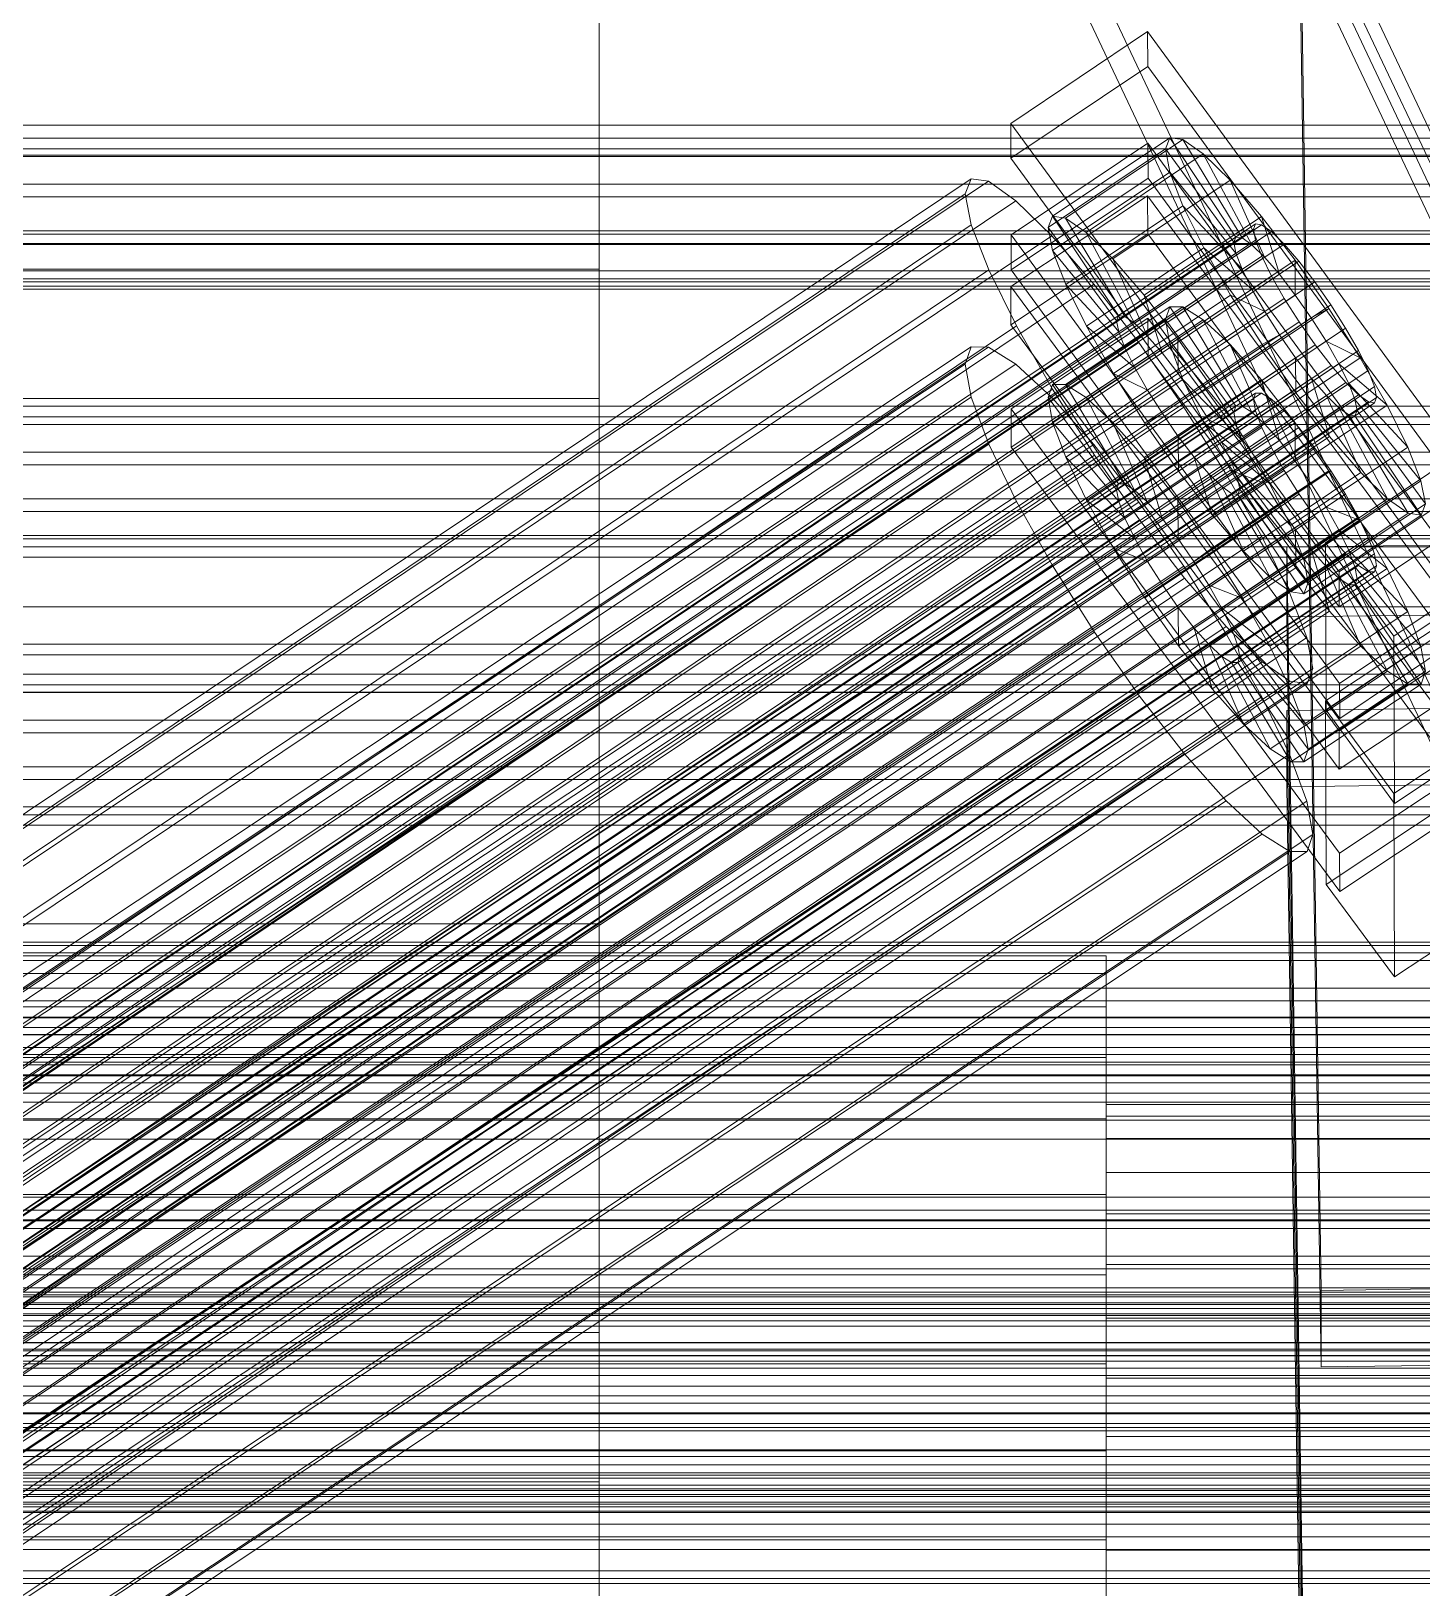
# Model space of a CAD drawing. Header units: millimetres. Extents: x -1970 to 59977, y -50268 to 6837.
# Drawn here: x 252.4 to 369, y -32820.1 to -32689.6 of the extents above; entities that cross this region are included whole.
import ezdxf

# ---------------------------------------------------------------- set-up
doc = ezdxf.new("R2010")
doc.units = ezdxf.units.MM
for name, color, linetype, lineweight in [('frontal_C01', 7, 'Continuous', 0), ('frontal_C02', 7, 'Continuous', 0), ('frontal_C03', 7, 'Continuous', 0), ('frontal_C03-dry', 7, 'Continuous', 0), ('frontal_tolva', 7, 'Continuous', 0)]:
    doc.layers.add(name, color=color, linetype=linetype, lineweight=lineweight)

msp = doc.modelspace()

# ---------------------------------------------------------------- linework, layer by layer
at = {"layer": 'frontal_C01'}
for p, q in [((360.514, -32795.145), (357.646, -32603.197)), ((360.514, -32801.548), (357.646, -32609.601)), ((334.501, -32711.024), (345.969, -32703.412)), ((345.969, -32703.412), (345.981, -32706.614)), ((345.969, -32703.412), (373.501, -32740.651)), ((345.981, -32706.614), (334.513, -32714.226)), ((373.513, -32743.853), (345.981, -32706.614)), ((334.513, -32714.226), (334.501, -32711.024)), ((362.033, -32748.263), (334.501, -32711.024)), ((338.005, -32719.235), (347.835, -32712.711)), ((339.088, -32719.24), (348.918, -32712.716)), ((347.835, -32712.711), (347.47, -32713.783)), ((348.918, -32712.716), (347.835, -32712.711)), ((347.835, -32712.711), (353.378, -32721.033)), ((350.645, -32713.799), (348.918, -32712.716)), ((348.918, -32712.716), (353.892, -32721.036)), ((334.539, -32721.27), (346.008, -32713.658)), ((337.64, -32720.307), (347.47, -32713.783)), ((340.816, -32720.323), (350.645, -32713.799)), ((346.008, -32713.658), (346.02, -32716.86)), ((346.008, -32713.658), (373.539, -32750.897)), ((347.47, -32713.783), (353.205, -32721.541)), ((347.47, -32713.783), (347.847, -32715.86)), ((352.899, -32715.885), (350.645, -32713.799)), ((350.645, -32713.799), (354.71, -32721.548)), ((334.513, -32714.226), (362.045, -32751.465)), ((146.872, -32838.415), (331.181, -32716.083)), ((148.32, -32838.422), (332.629, -32716.091)), ((331.181, -32716.083), (330.692, -32717.517)), ((332.629, -32716.091), (331.181, -32716.083)), ((334.938, -32717.538), (332.629, -32716.091)), ((338.017, -32722.384), (347.847, -32715.86)), ((343.069, -32722.409), (352.899, -32715.885)), ((347.847, -32715.86), (353.384, -32722.525)), ((347.847, -32715.86), (348.941, -32718.799)), ((355.525, -32718.832), (352.899, -32715.885)), ((352.899, -32715.885), (355.777, -32722.537)), ((146.383, -32839.848), (330.692, -32717.517)), ((150.629, -32839.869), (334.938, -32717.538)), ((330.692, -32717.517), (331.197, -32720.293)), ((346.02, -32716.86), (334.551, -32724.471)), ((337.95, -32720.327), (334.938, -32717.538)), ((373.551, -32754.099), (346.02, -32716.86)), ((337.64, -32720.307), (338.005, -32719.235)), ((343.549, -32727.557), (338.005, -32719.235)), ((338.005, -32719.235), (339.088, -32719.24)), ((344.062, -32727.56), (339.088, -32719.24)), ((339.088, -32719.24), (340.816, -32720.323)), ((339.111, -32725.324), (348.941, -32718.799)), ((345.695, -32725.357), (355.525, -32718.832)), ((348.941, -32718.799), (353.902, -32723.917)), ((348.941, -32718.799), (350.678, -32722.402)), ((358.345, -32722.44), (355.525, -32718.832)), ((355.525, -32718.832), (357.021, -32723.933)), ((141.045, -32862.358), (354.844, -32720.454)), ((141.218, -32861.85), (355.017, -32719.946)), ((141.731, -32861.853), (355.53, -32719.948)), ((142.549, -32862.366), (356.348, -32720.461)), ((146.887, -32842.624), (331.197, -32720.293)), ((153.641, -32842.658), (337.95, -32720.327)), ((331.197, -32720.293), (332.659, -32724.223)), ((343.376, -32728.065), (337.64, -32720.307)), ((338.017, -32722.384), (337.64, -32720.307)), ((341.461, -32724.267), (337.95, -32720.327)), ((344.88, -32728.073), (340.816, -32720.323)), ((340.816, -32720.323), (343.069, -32722.409)), ((355.017, -32719.946), (354.844, -32720.454)), ((354.844, -32720.454), (355.022, -32721.437)), ((355.53, -32719.948), (355.017, -32719.946)), ((356.348, -32720.461), (355.53, -32719.948)), ((357.415, -32721.449), (356.348, -32720.461)), ((141.224, -32863.342), (355.022, -32721.437)), ((143.617, -32863.354), (357.415, -32721.449)), ((334.551, -32724.471), (334.539, -32721.27)), ((362.071, -32758.509), (334.539, -32721.27)), ((353.205, -32721.541), (343.376, -32728.065)), ((353.378, -32721.033), (343.549, -32727.557)), ((353.892, -32721.036), (344.062, -32727.56)), ((354.71, -32721.548), (344.88, -32728.073)), ((353.205, -32721.541), (353.378, -32721.033)), ((353.384, -32722.525), (353.205, -32721.541)), ((353.378, -32721.033), (353.892, -32721.036)), ((353.892, -32721.036), (354.71, -32721.548)), ((354.71, -32721.548), (355.777, -32722.537)), ((355.022, -32721.437), (355.541, -32722.83)), ((358.659, -32722.845), (357.415, -32721.449)), ((141.742, -32864.734), (355.541, -32722.83)), ((144.861, -32864.75), (358.659, -32722.845)), ((343.554, -32729.049), (338.017, -32722.384)), ((339.111, -32725.324), (338.017, -32722.384)), ((340.848, -32728.926), (350.678, -32722.402)), ((345.947, -32729.061), (343.069, -32722.409)), ((343.069, -32722.409), (345.695, -32725.357)), ((353.384, -32722.525), (343.554, -32729.049)), ((355.777, -32722.537), (345.947, -32729.061)), ((358.345, -32722.44), (348.515, -32728.964)), ((350.678, -32722.402), (354.725, -32725.624)), ((350.678, -32722.402), (352.938, -32726.421)), ((353.902, -32723.917), (353.384, -32722.525)), ((355.541, -32722.83), (356.363, -32724.536)), ((355.777, -32722.537), (357.021, -32723.933)), ((358.357, -32725.642), (358.345, -32722.44)), ((361.166, -32726.462), (358.345, -32722.44)), ((359.995, -32724.554), (358.659, -32722.845)), ((148.35, -32846.554), (332.659, -32724.223)), ((157.152, -32846.598), (341.461, -32724.267)), ((332.659, -32724.223), (334.981, -32729.039)), ((334.551, -32724.471), (362.083, -32761.71)), ((345.231, -32729.09), (341.461, -32724.267)), ((353.902, -32723.917), (344.073, -32730.442)), ((357.021, -32723.933), (347.191, -32730.457)), ((354.725, -32725.624), (353.902, -32723.917)), ((357.021, -32723.933), (358.357, -32725.642)), ((142.565, -32866.441), (356.363, -32724.536)), ((359.995, -32724.554), (146.196, -32866.459)), ((344.073, -32730.442), (339.111, -32725.324)), ((340.848, -32728.926), (339.111, -32725.324)), ((354.725, -32725.624), (344.895, -32732.148)), ((347.191, -32730.457), (345.695, -32725.357)), ((345.695, -32725.357), (348.515, -32728.964)), ((348.527, -32732.166), (358.357, -32725.642)), ((355.796, -32727.528), (354.725, -32725.624)), ((356.363, -32724.536), (357.434, -32726.44)), ((358.357, -32725.642), (359.693, -32727.547)), ((361.332, -32726.46), (359.995, -32724.554)), ((143.635, -32868.345), (357.434, -32726.44)), ((147.533, -32868.364), (361.332, -32726.46)), ((343.108, -32732.946), (352.938, -32726.421)), ((351.336, -32732.987), (361.166, -32726.462)), ((352.938, -32726.421), (355.796, -32727.528)), ((352.938, -32726.421), (355.569, -32730.584)), ((357.434, -32726.44), (358.68, -32728.412)), ((361.166, -32726.462), (359.693, -32727.547)), ((363.797, -32730.625), (361.166, -32726.462)), ((362.578, -32728.432), (361.332, -32726.46)), ((343.549, -32727.557), (343.376, -32728.065)), ((343.376, -32728.065), (343.554, -32729.049)), ((344.062, -32727.56), (343.549, -32727.557)), ((344.88, -32728.073), (344.062, -32727.56)), ((345.947, -32729.061), (344.88, -32728.073)), ((355.796, -32727.528), (345.966, -32734.052)), ((359.693, -32727.547), (349.863, -32734.071)), ((357.042, -32729.5), (355.796, -32727.528)), ((359.693, -32727.547), (360.939, -32729.519)), ((144.881, -32870.317), (358.68, -32728.412)), ((148.779, -32870.336), (362.578, -32728.432)), ((150.672, -32851.37), (334.981, -32729.039)), ((345.231, -32729.09), (160.922, -32851.421)), ((334.981, -32729.039), (338.003, -32734.412)), ((344.895, -32732.148), (340.848, -32728.926)), ((343.108, -32732.946), (340.848, -32728.926)), ((343.554, -32729.049), (344.073, -32730.442)), ((349.002, -32734.467), (345.231, -32729.09)), ((347.191, -32730.457), (345.947, -32729.061)), ((357.042, -32729.5), (347.212, -32736.024)), ((348.515, -32728.964), (348.527, -32732.166)), ((348.515, -32728.964), (351.336, -32732.987)), ((360.939, -32729.519), (351.109, -32736.043)), ((355.569, -32730.584), (357.042, -32729.5)), ((358.378, -32731.405), (357.042, -32729.5)), ((358.68, -32728.412), (360.017, -32730.317)), ((363.797, -32730.625), (360.939, -32729.519)), ((360.939, -32729.519), (362.01, -32731.423)), ((363.648, -32730.336), (362.578, -32728.432)), ((146.218, -32872.222), (360.017, -32730.317)), ((149.85, -32872.24), (363.648, -32730.336)), ((344.073, -32730.442), (344.895, -32732.148)), ((345.739, -32737.109), (355.569, -32730.584)), ((348.527, -32732.166), (347.191, -32730.457)), ((353.967, -32737.15), (363.797, -32730.625)), ((355.569, -32730.584), (358.39, -32734.607)), ((360.017, -32730.317), (361.352, -32732.026)), ((364.471, -32732.042), (363.648, -32730.336)), ((366.057, -32734.645), (363.797, -32730.625)), ((147.554, -32873.931), (361.352, -32732.026)), ((150.672, -32873.946), (364.471, -32732.042)), ((344.895, -32732.148), (345.966, -32734.052)), ((349.863, -32734.071), (348.527, -32732.166)), ((358.378, -32731.405), (348.548, -32737.929)), ((362.01, -32731.423), (352.18, -32737.947)), ((358.39, -32734.607), (358.378, -32731.405)), ((359.714, -32733.114), (358.378, -32731.405)), ((361.352, -32732.026), (362.596, -32733.423)), ((366.057, -32734.645), (362.01, -32731.423)), ((362.01, -32731.423), (362.833, -32733.129)), ((364.989, -32733.434), (364.471, -32732.042)), ((148.798, -32875.327), (362.596, -32733.423)), ((151.191, -32875.339), (364.989, -32733.434)), ((345.966, -32734.052), (343.108, -32732.946)), ((345.739, -32737.109), (343.108, -32732.946)), ((349.863, -32734.071), (351.336, -32732.987)), ((359.714, -32733.114), (349.884, -32739.638)), ((351.336, -32732.987), (353.967, -32737.15)), ((362.833, -32733.129), (353.003, -32739.654)), ((361.21, -32738.214), (359.714, -32733.114)), ((360.958, -32734.51), (359.714, -32733.114)), ((362.596, -32733.423), (363.664, -32734.411)), ((367.794, -32738.247), (362.833, -32733.129)), ((362.833, -32733.129), (363.351, -32734.522)), ((365.168, -32734.418), (364.989, -32733.434)), ((149.865, -32876.315), (363.664, -32734.411)), ((151.369, -32876.323), (365.168, -32734.418)), ((153.694, -32856.744), (338.003, -32734.412)), ((164.693, -32856.799), (349.002, -32734.467)), ((338.003, -32734.412), (341.52, -32739.978)), ((345.966, -32734.052), (347.212, -32736.024)), ((348.56, -32741.131), (358.39, -32734.607)), ((352.519, -32740.032), (349.002, -32734.467)), ((351.109, -32736.043), (349.863, -32734.071)), ((360.958, -32734.51), (351.128, -32741.034)), ((363.351, -32734.522), (353.521, -32741.046)), ((356.228, -32741.169), (366.057, -32734.645)), ((358.39, -32734.607), (361.21, -32738.214)), ((363.836, -32741.162), (360.958, -32734.51)), ((362.025, -32735.498), (360.958, -32734.51)), ((368.888, -32741.187), (363.351, -32734.522)), ((363.351, -32734.522), (363.53, -32735.506)), ((363.664, -32734.411), (364.482, -32734.924)), ((364.995, -32734.926), (365.168, -32734.418)), ((367.794, -32738.247), (366.057, -32734.645)), ((150.683, -32876.828), (364.482, -32734.924)), ((151.196, -32876.831), (364.995, -32734.926)), ((347.212, -32736.024), (345.739, -32737.109)), ((347.212, -32736.024), (348.548, -32737.929)), ((352.18, -32737.947), (351.109, -32736.043)), ((351.109, -32736.043), (353.967, -32737.15)), ((362.025, -32735.498), (352.196, -32742.022)), ((362.843, -32736.011), (353.014, -32742.535)), ((363.357, -32736.013), (353.527, -32742.538)), ((363.53, -32735.506), (353.7, -32742.03)), ((366.09, -32743.248), (362.025, -32735.498)), ((362.843, -32736.011), (362.025, -32735.498)), ((367.817, -32744.331), (362.843, -32736.011)), ((363.357, -32736.013), (362.843, -32736.011)), ((363.53, -32735.506), (363.357, -32736.013)), ((368.9, -32744.336), (363.357, -32736.013)), ((369.265, -32743.264), (363.53, -32735.506)), ((364.482, -32734.924), (364.995, -32734.926)), ((348.56, -32741.131), (345.739, -32737.109)), ((353.967, -32737.15), (356.228, -32741.169)), ((348.548, -32737.929), (348.56, -32741.131)), ((348.548, -32737.929), (349.884, -32739.638)), ((351.38, -32744.739), (361.21, -32738.214)), ((353.003, -32739.654), (352.18, -32737.947)), ((352.18, -32737.947), (356.228, -32741.169)), ((357.964, -32744.772), (367.794, -32738.247)), ((360.882, -32745.751), (372.35, -32738.139)), ((361.21, -32738.214), (363.836, -32741.162)), ((368.888, -32741.187), (367.794, -32738.247)), ((157.211, -32862.309), (341.52, -32739.978)), ((168.21, -32862.364), (352.519, -32740.032)), ((341.52, -32739.978), (345.291, -32745.355)), ((349.884, -32739.638), (351.38, -32744.739)), ((349.884, -32739.638), (351.128, -32741.034)), ((355.541, -32745.406), (352.519, -32740.032)), ((353.521, -32741.046), (353.003, -32739.654)), ((353.003, -32739.654), (357.964, -32744.772)), ((351.38, -32744.739), (348.56, -32741.131)), ((351.128, -32741.034), (354.006, -32747.686)), ((351.128, -32741.034), (352.196, -32742.022)), ((353.7, -32742.03), (353.521, -32741.046)), ((353.521, -32741.046), (359.058, -32747.711)), ((354.006, -32747.686), (363.836, -32741.162)), ((356.228, -32741.169), (357.964, -32744.772)), ((359.058, -32747.711), (368.888, -32741.187)), ((373.501, -32740.651), (362.033, -32748.263)), ((363.836, -32741.162), (366.09, -32743.248)), ((369.265, -32743.264), (368.888, -32741.187)), ((352.196, -32742.022), (356.26, -32749.772)), ((352.196, -32742.022), (353.014, -32742.535)), ((353.014, -32742.535), (357.987, -32750.855)), ((353.014, -32742.535), (353.527, -32742.538)), ((353.527, -32742.538), (353.7, -32742.03)), ((353.527, -32742.538), (359.07, -32750.86)), ((353.7, -32742.03), (359.436, -32749.788)), ((356.26, -32749.772), (366.09, -32743.248)), ((359.436, -32749.788), (369.265, -32743.264)), ((362.045, -32751.465), (373.513, -32743.853)), ((366.09, -32743.248), (367.817, -32744.331)), ((368.9, -32744.336), (369.265, -32743.264)), ((160.982, -32867.686), (345.291, -32745.355)), ((345.291, -32745.355), (349.061, -32750.178)), ((354.006, -32747.686), (351.38, -32744.739)), ((357.964, -32744.772), (359.058, -32747.711)), ((357.987, -32750.855), (367.817, -32744.331)), ((359.07, -32750.86), (368.9, -32744.336)), ((367.817, -32744.331), (368.9, -32744.336)), ((171.232, -32867.737), (355.541, -32745.406)), ((357.863, -32750.222), (355.541, -32745.406)), ((357.646, -32746.548), (375.644, -32746.307)), ((357.646, -32752.952), (357.646, -32746.548)), ((360.514, -32938.496), (357.646, -32746.548)), ((360.939, -32761.119), (360.882, -32745.751)), ((366.618, -32753.509), (360.882, -32745.751)), ((378.086, -32745.897), (366.618, -32753.509)), ((356.26, -32749.772), (354.006, -32747.686)), ((359.058, -32747.711), (359.436, -32749.788)), ((362.033, -32748.263), (362.045, -32751.465)), ((164.752, -32872.509), (349.061, -32750.178)), ((173.554, -32872.553), (357.863, -32750.222)), ((349.061, -32750.178), (352.572, -32754.118)), ((357.987, -32750.855), (356.26, -32749.772)), ((359.326, -32754.152), (357.863, -32750.222)), ((359.436, -32749.788), (359.07, -32750.86)), ((359.07, -32750.86), (357.987, -32750.855)), ((373.539, -32750.897), (362.071, -32758.509)), ((375.644, -32752.71), (357.646, -32752.952)), ((360.514, -32944.9), (357.646, -32752.952)), ((168.263, -32876.45), (352.572, -32754.118)), ((175.016, -32876.483), (359.326, -32754.152)), ((352.572, -32754.118), (355.584, -32756.907)), ((359.83, -32756.928), (359.326, -32754.152)), ((372.408, -32753.507), (360.939, -32761.119)), ((362.083, -32761.71), (373.551, -32754.099)), ((366.618, -32753.509), (366.675, -32768.877)), ((171.275, -32879.238), (355.584, -32756.907)), ((175.521, -32879.259), (359.83, -32756.928)), ((355.584, -32756.907), (357.893, -32758.354)), ((359.341, -32758.361), (359.83, -32756.928)), ((173.584, -32880.686), (357.893, -32758.354)), ((175.032, -32880.693), (359.341, -32758.361)), ((357.893, -32758.354), (359.341, -32758.361)), ((362.071, -32758.509), (362.083, -32761.71)), ((360.939, -32761.119), (366.675, -32768.877)), ((366.675, -32768.877), (378.143, -32761.266)), ((-425, -32789.221), (425, -32789.221)), ((378.512, -32794.903), (360.514, -32795.145)), ((360.514, -32795.145), (360.514, -32801.548)), ((425, -32800.589), (-425, -32800.589)), ((360.514, -32801.548), (378.512, -32801.307)), ((425, -32805.486), (-425, -32805.486)), ((-425, -32816.854), (425, -32816.854))]:
    msp.add_line(p, q, dxfattribs=at)
at = {"layer": 'frontal_C02'}
for p, q in [((420.886, -32809.138), (280.886, -32512.674)), ((420.886, -32813.814), (280.886, -32517.35)), ((299.114, -32548.641), (439.114, -32845.106)), ((439.114, -32849.782), (299.114, -32553.317)), ((420.886, -32852.978), (280.886, -32556.513)), ((420.886, -32857.654), (280.886, -32561.19)), ((300, -32673.309), (300, -32709.571)), ((300, -32720.417), (300, -32682.165)), ((334.501, -32697.346), (345.969, -32689.662)), ((345.969, -32689.662), (345.981, -32692.585)), ((345.969, -32689.662), (373.501, -32727.255)), ((345.981, -32692.585), (334.513, -32700.269)), ((373.513, -32730.178), (345.981, -32692.585)), ((334.513, -32700.269), (334.501, -32697.346)), ((362.033, -32734.939), (334.501, -32697.346)), ((334.539, -32706.698), (346.008, -32699.015)), ((337.64, -32706.067), (347.47, -32699.482)), ((338.005, -32705.137), (347.835, -32698.551)), ((339.088, -32705.284), (348.918, -32698.699)), ((346.008, -32699.015), (346.02, -32701.938)), ((346.008, -32699.015), (373.539, -32736.608)), ((347.835, -32698.551), (347.47, -32699.482)), ((347.47, -32699.482), (353.205, -32707.313)), ((347.47, -32699.482), (347.847, -32701.426)), ((348.918, -32698.699), (347.835, -32698.551)), ((347.835, -32698.551), (353.378, -32706.873)), ((350.645, -32699.913), (348.918, -32698.699)), ((348.918, -32698.699), (353.892, -32706.943)), ((334.513, -32700.269), (362.045, -32737.861)), ((340.816, -32706.499), (350.645, -32699.913)), ((352.899, -32702.113), (350.645, -32699.913)), ((350.645, -32699.913), (354.71, -32707.518)), ((146.872, -32825.491), (331.181, -32702.007)), ((148.32, -32825.688), (332.629, -32702.204)), ((331.181, -32702.007), (330.692, -32703.25)), ((332.629, -32702.204), (331.181, -32702.007)), ((334.938, -32703.827), (332.629, -32702.204)), ((346.02, -32701.938), (334.551, -32709.621)), ((338.017, -32708.012), (347.847, -32701.426)), ((343.069, -32708.699), (352.899, -32702.113)), ((373.551, -32739.53), (346.02, -32701.938)), ((347.847, -32701.426), (353.384, -32708.234)), ((347.847, -32701.426), (348.941, -32704.252)), ((355.525, -32705.147), (352.899, -32702.113)), ((352.899, -32702.113), (355.777, -32708.56)), ((146.383, -32826.734), (330.692, -32703.25)), ((330.692, -32703.25), (331.197, -32705.849)), ((150.629, -32827.311), (334.938, -32703.827)), ((337.95, -32706.768), (334.938, -32703.827)), ((339.111, -32710.837), (348.941, -32704.252)), ((348.941, -32704.252), (353.902, -32709.573)), ((348.941, -32704.252), (350.678, -32707.767)), ((141.045, -32849.457), (354.844, -32706.216)), ((141.218, -32849.017), (355.017, -32705.775)), ((141.731, -32849.086), (355.53, -32705.845)), ((146.887, -32829.333), (331.197, -32705.849)), ((331.197, -32705.849), (332.659, -32709.627)), ((337.64, -32706.067), (338.005, -32705.137)), ((343.376, -32713.899), (337.64, -32706.067)), ((338.017, -32708.012), (337.64, -32706.067)), ((343.549, -32713.459), (338.005, -32705.137)), ((338.005, -32705.137), (339.088, -32705.284)), ((344.062, -32713.528), (339.088, -32705.284)), ((339.088, -32705.284), (340.816, -32706.499)), ((345.695, -32711.733), (355.525, -32705.147)), ((355.017, -32705.775), (354.844, -32706.216)), ((354.844, -32706.216), (355.022, -32707.137)), ((355.53, -32705.845), (355.017, -32705.775)), ((358.345, -32708.809), (355.525, -32705.147)), ((355.525, -32705.147), (357.021, -32709.997)), ((356.348, -32706.42), (355.53, -32705.845)), ((141.224, -32850.378), (355.022, -32707.137)), ((142.549, -32849.662), (356.348, -32706.42)), ((143.617, -32850.704), (357.415, -32707.462)), ((153.641, -32830.252), (337.95, -32706.768)), ((334.551, -32709.621), (334.539, -32706.698)), ((362.071, -32744.291), (334.539, -32706.698)), ((341.461, -32710.824), (337.95, -32706.768)), ((344.88, -32714.104), (340.816, -32706.499)), ((340.816, -32706.499), (343.069, -32708.699)), ((353.205, -32707.313), (343.376, -32713.899)), ((353.378, -32706.873), (343.549, -32713.459)), ((353.892, -32706.943), (344.062, -32713.528)), ((354.71, -32707.518), (344.88, -32714.104)), ((353.205, -32707.313), (353.378, -32706.873)), ((353.384, -32708.234), (353.205, -32707.313)), ((353.378, -32706.873), (353.892, -32706.943)), ((353.892, -32706.943), (354.71, -32707.518)), ((354.71, -32707.518), (355.777, -32708.56)), ((355.022, -32707.137), (355.541, -32708.475)), ((357.415, -32707.462), (356.348, -32706.42)), ((358.659, -32708.899), (357.415, -32707.462)), ((141.742, -32851.717), (355.541, -32708.475)), ((343.554, -32714.82), (338.017, -32708.012)), ((339.111, -32710.837), (338.017, -32708.012)), ((340.848, -32714.352), (350.678, -32707.767)), ((345.947, -32715.146), (343.069, -32708.699)), ((343.069, -32708.699), (345.695, -32711.733)), ((353.384, -32708.234), (343.554, -32714.82)), ((355.777, -32708.56), (345.947, -32715.146)), ((358.345, -32708.809), (348.515, -32715.395)), ((350.678, -32707.767), (354.725, -32711.238)), ((350.678, -32707.767), (352.938, -32711.731)), ((353.902, -32709.573), (353.384, -32708.234)), ((355.541, -32708.475), (356.363, -32710.14)), ((355.777, -32708.56), (357.021, -32709.997)), ((358.357, -32711.732), (358.345, -32708.809)), ((361.166, -32712.85), (358.345, -32708.809)), ((300, -32709.571), (-300, -32709.571)), ((144.861, -32852.141), (358.659, -32708.899)), ((148.35, -32833.111), (332.659, -32709.627)), ((300, -32709.571), (300, -32752.331)), ((332.659, -32709.627), (334.981, -32714.326)), ((334.551, -32709.621), (362.083, -32747.214)), ((353.902, -32709.573), (344.073, -32716.159)), ((357.021, -32709.997), (347.191, -32716.583)), ((354.725, -32711.238), (353.902, -32709.573)), ((357.021, -32709.997), (358.357, -32711.732)), ((359.995, -32710.634), (358.659, -32708.899)), ((142.565, -32853.382), (356.363, -32710.14)), ((359.995, -32710.634), (146.196, -32853.875)), ((157.152, -32834.308), (341.461, -32710.824)), ((344.073, -32716.159), (339.111, -32710.837)), ((340.848, -32714.352), (339.111, -32710.837)), ((345.231, -32715.72), (341.461, -32710.824)), ((354.725, -32711.238), (344.895, -32717.824)), ((355.796, -32713.116), (354.725, -32711.238)), ((356.363, -32710.14), (357.434, -32712.018)), ((361.332, -32712.548), (359.995, -32710.634)), ((143.635, -32855.26), (357.434, -32712.018)), ((147.533, -32855.789), (361.332, -32712.548)), ((343.108, -32718.317), (352.938, -32711.731)), ((347.191, -32716.583), (345.695, -32711.733)), ((345.695, -32711.733), (348.515, -32715.395)), ((348.527, -32718.317), (358.357, -32711.732)), ((352.938, -32711.731), (355.796, -32713.116)), ((352.938, -32711.731), (355.569, -32715.875)), ((357.434, -32712.018), (358.68, -32713.981)), ((358.357, -32711.732), (359.693, -32713.646)), ((362.578, -32714.511), (361.332, -32712.548)), ((144.881, -32857.222), (358.68, -32713.981)), ((343.549, -32713.459), (343.376, -32713.899)), ((343.376, -32713.899), (343.554, -32714.82)), ((344.062, -32713.528), (343.549, -32713.459)), ((344.88, -32714.104), (344.062, -32713.528)), ((355.796, -32713.116), (345.966, -32719.702)), ((359.693, -32713.646), (349.863, -32720.231)), ((351.336, -32719.435), (361.166, -32712.85)), ((357.042, -32715.078), (355.796, -32713.116)), ((358.68, -32713.981), (360.017, -32715.895)), ((361.166, -32712.85), (359.693, -32713.646)), ((359.693, -32713.646), (360.939, -32715.608)), ((363.797, -32716.993), (361.166, -32712.85)), ((148.779, -32857.752), (362.578, -32714.511)), ((150.672, -32837.81), (334.981, -32714.326)), ((334.981, -32714.326), (338.003, -32719.626)), ((344.895, -32717.824), (340.848, -32714.352)), ((343.108, -32718.317), (340.848, -32714.352)), ((343.554, -32714.82), (344.073, -32716.159)), ((345.947, -32715.146), (344.88, -32714.104)), ((347.191, -32716.583), (345.947, -32715.146)), ((357.042, -32715.078), (347.212, -32721.664)), ((355.569, -32715.875), (357.042, -32715.078)), ((358.378, -32716.992), (357.042, -32715.078)), ((363.648, -32716.389), (362.578, -32714.511)), ((146.218, -32859.136), (360.017, -32715.895)), ((149.85, -32859.63), (363.648, -32716.389)), ((345.231, -32715.72), (160.922, -32839.204)), ((344.073, -32716.159), (344.895, -32717.824)), ((349.002, -32721.121), (345.231, -32715.72)), ((345.739, -32722.46), (355.569, -32715.875)), ((348.527, -32718.317), (347.191, -32716.583)), ((348.515, -32715.395), (348.527, -32718.317)), ((348.515, -32715.395), (351.336, -32719.435)), ((360.939, -32715.608), (351.109, -32722.194)), ((355.569, -32715.875), (358.39, -32719.915)), ((360.017, -32715.895), (361.352, -32717.63)), ((363.797, -32716.993), (360.939, -32715.608)), ((360.939, -32715.608), (362.01, -32717.486)), ((364.471, -32718.054), (363.648, -32716.389)), ((147.554, -32860.871), (361.352, -32717.63)), ((344.895, -32717.824), (345.966, -32719.702)), ((358.378, -32716.992), (348.548, -32723.578)), ((362.01, -32717.486), (352.18, -32724.072)), ((353.967, -32723.579), (363.797, -32716.993)), ((358.39, -32719.915), (358.378, -32716.992)), ((359.714, -32718.727), (358.378, -32716.992)), ((361.352, -32717.63), (362.596, -32719.067)), ((366.057, -32720.958), (362.01, -32717.486)), ((362.01, -32717.486), (362.833, -32719.151)), ((366.057, -32720.958), (363.797, -32716.993)), ((148.798, -32862.308), (362.596, -32719.067)), ((150.672, -32861.295), (364.471, -32718.054)), ((345.966, -32719.702), (343.108, -32718.317)), ((345.739, -32722.46), (343.108, -32718.317)), ((349.863, -32720.231), (348.527, -32718.317)), ((359.714, -32718.727), (349.884, -32725.313)), ((362.833, -32719.151), (353.003, -32725.737)), ((361.21, -32723.577), (359.714, -32718.727)), ((360.958, -32720.164), (359.714, -32718.727)), ((362.596, -32719.067), (363.664, -32720.109)), ((367.794, -32724.472), (362.833, -32719.151)), ((362.833, -32719.151), (363.351, -32720.49)), ((364.989, -32719.392), (364.471, -32718.054)), ((300, -32720.417), (-300, -32720.417)), ((149.865, -32863.35), (363.664, -32720.109)), ((151.191, -32862.634), (364.989, -32719.392)), ((151.369, -32863.555), (365.168, -32720.313)), ((153.694, -32843.11), (338.003, -32719.626)), ((300, -32764.429), (300, -32720.417)), ((338.003, -32719.626), (341.52, -32725.165)), ((345.966, -32719.702), (347.212, -32721.664)), ((348.56, -32726.501), (358.39, -32719.915)), ((349.863, -32720.231), (351.336, -32719.435)), ((351.109, -32722.194), (349.863, -32720.231)), ((360.958, -32720.164), (351.128, -32726.75)), ((351.336, -32719.435), (353.967, -32723.579)), ((363.351, -32720.49), (353.521, -32727.076)), ((358.39, -32719.915), (361.21, -32723.577)), ((363.836, -32726.611), (360.958, -32720.164)), ((362.025, -32721.206), (360.958, -32720.164)), ((368.888, -32727.298), (363.351, -32720.49)), ((363.351, -32720.49), (363.53, -32721.411)), ((363.664, -32720.109), (364.482, -32720.684)), ((365.168, -32720.313), (364.989, -32719.392)), ((364.995, -32720.754), (365.168, -32720.313)), ((150.683, -32863.925), (364.482, -32720.684)), ((151.196, -32863.995), (364.995, -32720.754)), ((164.693, -32844.605), (349.002, -32721.121)), ((347.212, -32721.664), (345.739, -32722.46)), ((347.212, -32721.664), (348.548, -32723.578)), ((352.519, -32726.661), (349.002, -32721.121)), ((362.025, -32721.206), (352.196, -32727.792)), ((362.843, -32721.782), (353.014, -32728.367)), ((363.357, -32721.851), (353.527, -32728.437)), ((363.53, -32721.411), (353.7, -32727.997)), ((356.228, -32727.543), (366.057, -32720.958)), ((366.09, -32728.811), (362.025, -32721.206)), ((362.843, -32721.782), (362.025, -32721.206)), ((367.817, -32730.026), (362.843, -32721.782)), ((363.357, -32721.851), (362.843, -32721.782)), ((363.53, -32721.411), (363.357, -32721.851)), ((368.9, -32730.173), (363.357, -32721.851)), ((369.265, -32729.243), (363.53, -32721.411)), ((364.482, -32720.684), (364.995, -32720.754)), ((367.794, -32724.472), (366.057, -32720.958)), ((348.56, -32726.501), (345.739, -32722.46)), ((352.18, -32724.072), (351.109, -32722.194)), ((351.109, -32722.194), (353.967, -32723.579)), ((348.548, -32723.578), (348.56, -32726.501)), ((348.548, -32723.578), (349.884, -32725.313)), ((351.38, -32730.163), (361.21, -32723.577)), ((353.003, -32725.737), (352.18, -32724.072)), ((352.18, -32724.072), (356.228, -32727.543)), ((353.967, -32723.579), (356.228, -32727.543)), ((357.964, -32731.058), (367.794, -32724.472)), ((361.21, -32723.577), (363.836, -32726.611)), ((368.888, -32727.298), (367.794, -32724.472)), ((157.211, -32848.649), (341.52, -32725.165)), ((341.52, -32725.165), (345.291, -32730.567)), ((349.884, -32725.313), (351.38, -32730.163)), ((349.884, -32725.313), (351.128, -32726.75)), ((353.521, -32727.076), (353.003, -32725.737)), ((353.003, -32725.737), (357.964, -32731.058)), ((360.882, -32732.496), (372.35, -32724.812)), ((168.21, -32850.145), (352.519, -32726.661)), ((351.38, -32730.163), (348.56, -32726.501)), ((351.128, -32726.75), (354.006, -32733.197)), ((351.128, -32726.75), (352.196, -32727.792)), ((355.541, -32731.96), (352.519, -32726.661)), ((353.7, -32727.997), (353.521, -32727.076)), ((353.521, -32727.076), (359.058, -32733.884)), ((354.006, -32733.197), (363.836, -32726.611)), ((363.836, -32726.611), (366.09, -32728.811)), ((352.196, -32727.792), (356.26, -32735.397)), ((352.196, -32727.792), (353.014, -32728.367)), ((353.014, -32728.367), (357.987, -32736.611)), ((353.014, -32728.367), (353.527, -32728.437)), ((353.527, -32728.437), (353.7, -32727.997)), ((353.7, -32727.997), (359.436, -32735.828)), ((356.228, -32727.543), (357.964, -32731.058)), ((359.058, -32733.884), (368.888, -32727.298)), ((373.501, -32727.255), (362.033, -32734.939)), ((369.265, -32729.243), (368.888, -32727.298)), ((353.527, -32728.437), (359.07, -32736.759)), ((356.26, -32735.397), (366.09, -32728.811)), ((359.436, -32735.828), (369.265, -32729.243)), ((366.09, -32728.811), (367.817, -32730.026)), ((368.9, -32730.173), (369.265, -32729.243)), ((160.982, -32854.051), (345.291, -32730.567)), ((345.291, -32730.567), (349.061, -32735.462)), ((354.006, -32733.197), (351.38, -32730.163)), ((357.987, -32736.611), (367.817, -32730.026)), ((359.07, -32736.759), (368.9, -32730.173)), ((362.045, -32737.861), (373.513, -32730.178)), ((367.817, -32730.026), (368.9, -32730.173)), ((171.232, -32855.444), (355.541, -32731.96)), ((357.863, -32736.659), (355.541, -32731.96)), ((357.964, -32731.058), (359.058, -32733.884)), ((356.26, -32735.397), (354.006, -32733.197)), ((357.646, -32732.867), (375.644, -32732.624)), ((357.646, -32738.713), (357.646, -32732.867)), ((360.514, -32926.634), (357.646, -32732.867)), ((360.939, -32746.524), (360.882, -32732.496)), ((366.618, -32740.327), (360.882, -32732.496)), ((378.086, -32732.644), (366.618, -32740.327)), ((359.058, -32733.884), (359.436, -32735.828)), ((164.752, -32858.946), (349.061, -32735.462)), ((349.061, -32735.462), (352.572, -32739.519)), ((357.987, -32736.611), (356.26, -32735.397)), ((359.436, -32735.828), (359.07, -32736.759)), ((362.033, -32734.939), (362.045, -32737.861)), ((173.554, -32860.143), (357.863, -32736.659)), ((359.326, -32740.437), (357.863, -32736.659)), ((359.07, -32736.759), (357.987, -32736.611)), ((373.539, -32736.608), (362.071, -32744.291)), ((375.644, -32738.469), (357.646, -32738.713)), ((360.514, -32932.48), (357.646, -32738.713)), ((168.263, -32863.003), (352.572, -32739.519)), ((352.572, -32739.519), (355.584, -32742.459)), ((372.408, -32738.841), (360.939, -32746.524)), ((362.083, -32747.214), (373.551, -32739.53)), ((175.016, -32863.921), (359.326, -32740.437)), ((359.83, -32743.036), (359.326, -32740.437)), ((366.618, -32740.327), (366.675, -32754.356)), ((171.275, -32865.943), (355.584, -32742.459)), ((355.584, -32742.459), (357.893, -32744.083)), ((175.521, -32866.52), (359.83, -32743.036)), ((359.341, -32744.28), (359.83, -32743.036)), ((173.584, -32867.567), (357.893, -32744.083)), ((175.032, -32867.764), (359.341, -32744.28)), ((357.893, -32744.083), (359.341, -32744.28)), ((362.071, -32744.291), (362.083, -32747.214)), ((360.939, -32746.524), (366.675, -32754.356)), ((366.675, -32754.356), (378.143, -32746.673)), ((-300, -32752.331), (300, -32752.331)), ((300, -32752.331), (300, -32798.677)), ((300, -32764.429), (-300, -32764.429)), ((300, -32811.201), (300, -32764.429)), ((342.5, -32767.115), (-342.5, -32767.115)), ((342.5, -32768.598), (342.5, -32767.115)), ((342.5, -32767.115), (342.5, -32771.389)), ((342.5, -32768.598), (-342.5, -32768.598)), ((342.5, -32775.615), (342.5, -32768.598)), ((342.5, -32771.389), (-342.5, -32771.389)), ((342.5, -32771.389), (342.5, -32780.772)), ((342.5, -32775.615), (-342.5, -32775.615)), ((342.5, -32787.096), (342.5, -32775.615)), ((342.5, -32782.425), (342.5, -32779.557)), ((342.5, -32779.557), (342.5, -32780.553)), ((450.5, -32779.557), (342.5, -32779.557)), ((342.5, -32780.553), (342.5, -32785.261)), ((450.5, -32780.553), (342.5, -32780.553)), ((342.5, -32780.772), (-342.5, -32780.772)), ((342.5, -32780.772), (342.5, -32793.833)), ((342.5, -32788.721), (342.5, -32782.425)), ((450.5, -32782.425), (342.5, -32782.425)), ((342.5, -32785.261), (342.5, -32792.965)), ((450.5, -32785.261), (342.5, -32785.261)), ((342.5, -32787.096), (-342.5, -32787.096)), ((342.5, -32801.293), (342.5, -32787.096)), ((342.5, -32797.486), (342.5, -32788.721)), ((450.5, -32788.721), (342.5, -32788.721)), ((342.5, -32792.965), (342.5, -32802.492)), ((450.5, -32792.965), (342.5, -32792.965)), ((-342.5, -32793.833), (342.5, -32793.833)), ((342.5, -32793.833), (342.5, -32808.586)), ((342.5, -32807.386), (342.5, -32797.486)), ((342.5, -32797.486), (450.5, -32797.486)), ((300, -32798.677), (-300, -32798.677)), ((300, -32798.677), (300, -32845.45)), ((342.5, -32801.293), (-342.5, -32801.293)), ((342.5, -32816.045), (342.5, -32801.293)), ((342.5, -32802.492), (342.5, -32812.392)), ((450.5, -32802.492), (342.5, -32802.492)), ((342.5, -32816.913), (342.5, -32807.386)), ((450.5, -32807.386), (342.5, -32807.386)), ((342.5, -32808.586), (-342.5, -32808.586)), ((342.5, -32808.586), (342.5, -32822.783)), ((300, -32811.201), (-300, -32811.201)), ((300, -32857.547), (300, -32811.201)), ((342.5, -32812.392), (342.5, -32821.157)), ((450.5, -32812.392), (342.5, -32812.392)), ((342.5, -32816.045), (-342.5, -32816.045)), ((342.5, -32829.107), (342.5, -32816.045)), ((342.5, -32824.617), (342.5, -32816.913)), ((450.5, -32816.913), (342.5, -32816.913))]:
    msp.add_line(p, q, dxfattribs=at)
at = {"layer": 'frontal_C03'}
for p, q in [((1250, -32698.601), (-1250, -32698.601)), ((1250, -32699.482), (-1250, -32699.482)), ((1250, -32700.136), (-1250, -32700.136)), ((1250, -32702.443), (-1250, -32702.443)), ((-1250, -32703.501), (1250, -32703.501)), ((1250, -32706.353), (-1250, -32706.353)), ((1250, -32707.41), (-1250, -32707.41)), ((1250, -32709.717), (-1250, -32709.717)), ((1250, -32710.371), (-1250, -32710.371)), ((1250, -32711.252), (-1250, -32711.252)), ((1250, -32721.059), (-1250, -32721.059)), ((1250, -32721.94), (-1250, -32721.94)), ((1250, -32722.593), (-1250, -32722.593)), ((1250, -32724.901), (-1250, -32724.901)), ((-1250, -32725.958), (1250, -32725.958)), ((1250, -32728.81), (-1250, -32728.81)), ((1250, -32729.868), (-1250, -32729.868)), ((1250, -32732.175), (-1250, -32732.175)), ((1250, -32732.828), (-1250, -32732.828)), ((1250, -32733.71), (-1250, -32733.71)), ((1250, -32743.516), (-1250, -32743.516)), ((1250, -32744.398), (-1250, -32744.398)), ((1250, -32745.051), (-1250, -32745.051)), ((1250, -32747.358), (-1250, -32747.358)), ((-1250, -32748.416), (1250, -32748.416)), ((1250, -32751.268), (-1250, -32751.268)), ((1250, -32752.325), (-1250, -32752.325)), ((1250, -32754.633), (-1250, -32754.633)), ((1250, -32755.286), (-1250, -32755.286)), ((1250, -32756.167), (-1250, -32756.167)), ((1250, -32765.974), (-1250, -32765.974)), ((1250, -32766.855), (-1250, -32766.855)), ((1250, -32767.509), (-1250, -32767.509)), ((1250, -32769.816), (-1250, -32769.816)), ((-1250, -32770.873), (1250, -32770.873)), ((-1250, -32772.308), (1250, -32772.308)), ((-1250, -32773.105), (1250, -32773.105)), ((-1250, -32773.69), (1250, -32773.69)), ((1250, -32773.726), (-1250, -32773.726)), ((1250, -32774.783), (-1250, -32774.783)), ((-1250, -32776.028), (1250, -32776.028)), ((1250, -32777.09), (-1250, -32777.09)), ((-1250, -32777.157), (1250, -32777.157)), ((1250, -32777.744), (-1250, -32777.744)), ((1250, -32778.625), (-1250, -32778.625)), ((-1250, -32780.876), (1250, -32780.876)), ((-1250, -32782.473), (1250, -32782.473)), ((-1250, -32787.32), (1250, -32787.32)), ((1250, -32788.431), (-1250, -32788.431)), ((-1250, -32789.276), (1250, -32789.276)), ((1250, -32789.313), (-1250, -32789.313)), ((1250, -32789.966), (-1250, -32789.966)), ((1250, -32792.274), (-1250, -32792.274)), ((-1250, -32793.331), (1250, -32793.331)), ((-1250, -32794.92), (1250, -32794.92)), ((-1268, -32795.293), (1268, -32795.293)), ((-1268, -32795.518), (1268, -32795.518)), ((-1268, -32795.682), (1268, -32795.682)), ((1250, -32796.183), (-1250, -32796.183)), ((-1268, -32796.34), (1268, -32796.34)), ((-1268, -32796.657), (1268, -32796.657)), ((1250, -32797.101), (-1250, -32797.101)), ((1250, -32797.24), (-1250, -32797.24)), ((-1268, -32797.703), (1268, -32797.703)), ((-1268, -32798.152), (1268, -32798.152)), ((-1268, -32799.516), (1268, -32799.516)), ((-1268, -32800.066), (1268, -32800.066)), ((1250, -32799.548), (-1250, -32799.548)), ((1250, -32800.201), (-1250, -32800.201)), ((1250, -32801.083), (-1250, -32801.083)), ((-1268, -32801.653), (1268, -32801.653)), ((1268, -32802.267), (-1268, -32802.267)), ((-1268, -32803.97), (1268, -32803.97)), ((-1250, -32803.159), (1250, -32803.159)), ((-1268, -32804.605), (1268, -32804.605)), ((-1268, -32806.309), (1268, -32806.309)), ((-1250, -32805.417), (1250, -32805.417)), ((-1268, -32806.922), (1268, -32806.922)), ((-1268, -32808.51), (1268, -32808.51)), ((-1268, -32809.06), (1268, -32809.06)), ((-1268, -32810.423), (1268, -32810.423)), ((-1268, -32810.872), (1268, -32810.872)), ((1250, -32810.889), (-1250, -32810.889)), ((-1250, -32811.474), (1250, -32811.474)), ((1250, -32811.77), (-1250, -32811.77)), ((-1268, -32811.918), (1268, -32811.918)), ((-1268, -32812.236), (1268, -32812.236)), ((-1268, -32812.894), (1268, -32812.894)), ((-1268, -32813.058), (1268, -32813.058)), ((1250, -32812.424), (-1250, -32812.424)), ((-1268, -32813.282), (1268, -32813.282)), ((-1250, -32813.655), (1250, -32813.655)), ((1250, -32814.731), (-1250, -32814.731)), ((-1250, -32815.789), (1250, -32815.789)), ((1250, -32818.641), (-1250, -32818.641)), ((-1250, -32819.3), (1250, -32819.3)), ((1250, -32819.698), (-1250, -32819.698))]:
    msp.add_line(p, q, dxfattribs=at)
at = {"layer": 'frontal_C03-dry'}
for p, q in [((-1250, -32697.5), (1250, -32697.5)), ((1250, -32703.5), (-1250, -32703.5)), ((1290, -32706.625), (-1290, -32706.625)), ((1250, -32707.5), (-1250, -32707.5)), ((-1290, -32710.625), (1290, -32710.625)), ((-1250, -32731.875), (1250, -32731.875)), ((1250, -32737.875), (-1250, -32737.875)), ((1290, -32741), (-1290, -32741)), ((1250, -32741.875), (-1250, -32741.875)), ((-1290, -32745), (1290, -32745)), ((-1250, -32766.25), (1250, -32766.25)), ((1250, -32772.25), (-1250, -32772.25)), ((1290, -32775.375), (-1290, -32775.375)), ((1250, -32776.25), (-1250, -32776.25)), ((-1290, -32779.375), (1290, -32779.375)), ((-1250, -32800.625), (1250, -32800.625)), ((1250, -32806.625), (-1250, -32806.625)), ((1290, -32809.75), (-1290, -32809.75)), ((1250, -32810.625), (-1250, -32810.625)), ((-1290, -32813.75), (1290, -32813.75))]:
    msp.add_line(p, q, dxfattribs=at)
at = {"layer": 'frontal_tolva'}
for p, q in [((-1821.5, -32700), (1821.5, -32700)), ((-1725, -32700), (1725, -32700)), ((-1821.5, -32711), (1821.5, -32711))]:
    msp.add_line(p, q, dxfattribs=at)

doc.saveas('drawing.dxf')
